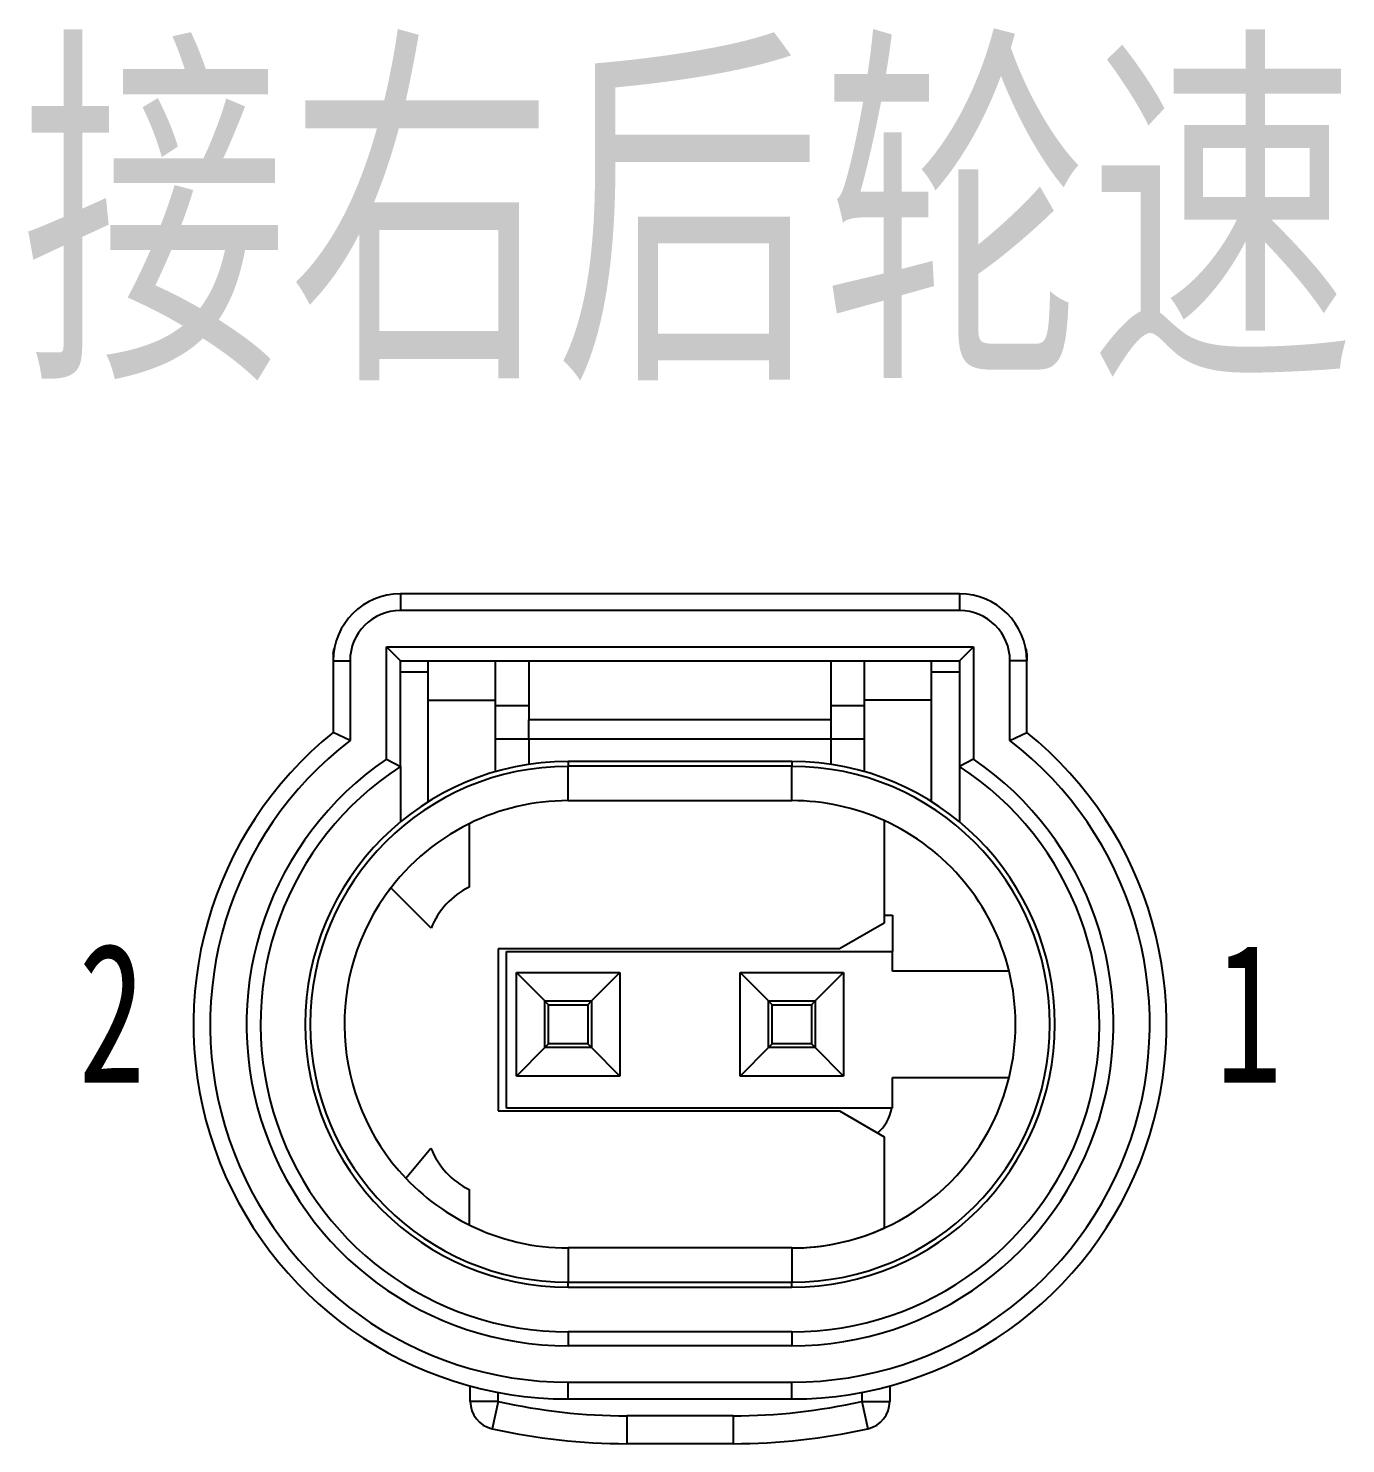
# Model space of a CAD drawing. Header units: inches. Extents: x 47316 to 59086, y 3141 to 11743.
# Drawn here: x 53001.81 to 53025.36, y 5923 to 5948.31 of the extents above; entities that cross this region are included whole.
import ezdxf

# ---------------------------------------------------------------- set-up
doc = ezdxf.new("R2010")
doc.units = ezdxf.units.IN
doc.header["$MEASUREMENT"] = 0
doc.styles.add('MtX_FangSong_GB2312', font='')
doc.styles.get('MtX_FangSong_GB2312').set_extended_font_data('FangSong_GB2312')

msp = doc.modelspace()

# ---------------------------------------------------------------- linework, layer by layer
at = {"color": 0, "lineweight": -3, "ltscale": 0.25}
for p, q in [((53018.459, 5938.201), (53008.459, 5938.201)), ((53018.459, 5937.901), (53008.459, 5937.901)), ((53008.459, 5937.001), (53018.459, 5937.001))]:
    msp.add_line(p, q, dxfattribs=at)
at = {"color": 0, "lineweight": -3, "ltscale": 0.0075}
for p, q in [((53008.459, 5938.201), (53008.459, 5937.901)), ((53018.459, 5938.201), (53018.459, 5937.901)), ((53007.259, 5937.001), (53007.559, 5937.001)), ((53019.659, 5937.001), (53019.359, 5937.001)), ((53011.459, 5923.801), (53011.459, 5924.101)), ((53015.459, 5923.801), (53015.459, 5924.101))]:
    msp.add_line(p, q, dxfattribs=at)
at = {"color": 0, "lineweight": -3, "ltscale": 0.050165}
for p, q in [((53008.209, 5935.245), (53008.209, 5937.251)), ((53018.709, 5937.251), (53018.709, 5935.245))]:
    msp.add_line(p, q, dxfattribs=at)
at = {"color": 0, "lineweight": -3, "ltscale": 0.2625}
msp.add_line((53008.209, 5937.251), (53018.709, 5937.251), dxfattribs=at)
at = {"color": 0, "lineweight": -3, "ltscale": 0.008839}
for p, q in [((53008.209, 5937.251), (53008.459, 5937.001)), ((53018.709, 5937.251), (53018.459, 5937.001))]:
    msp.add_line(p, q, dxfattribs=at)
at = {"color": 0, "lineweight": -3, "ltscale": 0.000498962}
for p, q in [((53007.259, 5937.133), (53007.259, 5937.153)), ((53019.659, 5937.133), (53019.659, 5937.153))]:
    msp.add_line(p, q, dxfattribs=at)
at = {"color": 0, "lineweight": -3, "ltscale": 0.003306}
for p, q in [((53007.259, 5937.133), (53007.259, 5937.001)), ((53019.659, 5937.133), (53019.659, 5937.001))]:
    msp.add_line(p, q, dxfattribs=at)
at = {"color": 0, "lineweight": -3, "ltscale": 0.000183105}
for p, q in [((53007.259, 5937.133), (53007.266, 5937.133)), ((53019.652, 5937.133), (53019.659, 5937.133))]:
    msp.add_line(p, q, dxfattribs=at)
at = {"color": 0, "lineweight": -3, "ltscale": 0.031996}
for p, q in [((53007.259, 5937.001), (53007.259, 5935.721)), ((53019.659, 5935.721), (53019.659, 5937.001))]:
    msp.add_line(p, q, dxfattribs=at)
at = {"color": 0, "lineweight": -3, "ltscale": 0.035639}
for p, q in [((53007.559, 5937.001), (53007.559, 5935.576)), ((53019.359, 5935.576), (53019.359, 5937.001))]:
    msp.add_line(p, q, dxfattribs=at)
at = {"color": 0, "lineweight": -3, "ltscale": 0.047256}
for p, q in [((53008.459, 5935.111), (53008.459, 5937.001)), ((53018.459, 5937.001), (53018.459, 5935.111))]:
    msp.add_line(p, q, dxfattribs=at)
at = {"color": 0, "lineweight": -3, "ltscale": 0.0175}
for p, q in [((53008.959, 5936.301), (53008.959, 5937.001)), ((53010.159, 5936.301), (53010.159, 5937.001)), ((53016.759, 5936.301), (53016.759, 5937.001)), ((53017.959, 5936.301), (53017.959, 5937.001)), ((53011.109, 5930.151), (53011.109, 5930.851)), ((53011.809, 5930.851), (53011.809, 5930.151)), ((53015.109, 5930.151), (53015.109, 5930.851)), ((53015.809, 5930.851), (53015.809, 5930.151))]:
    msp.add_line(p, q, dxfattribs=at)
at = {"color": 0, "lineweight": -3, "ltscale": 0.02634}
for p, q in [((53010.759, 5937.001), (53010.759, 5935.948)), ((53016.159, 5937.001), (53016.159, 5935.948))]:
    msp.add_line(p, q, dxfattribs=at)
at = {"color": 0, "lineweight": -3, "ltscale": 0.0125}
for p, q in [((53008.959, 5936.801), (53008.459, 5936.801)), ((53018.459, 5936.801), (53017.959, 5936.801)), ((53010.209, 5923.756), (53009.709, 5923.756)), ((53010.209, 5923.756), (53010.1, 5923.268)), ((53016.709, 5923.756), (53017.209, 5923.756)), ((53016.709, 5923.756), (53016.819, 5923.268)), ((53012.509, 5923.501), (53012.509, 5923.001)), ((53014.409, 5923.501), (53014.409, 5923.001))]:
    msp.add_line(p, q, dxfattribs=at)
at = {"color": 0, "lineweight": -3, "ltscale": 0.045501}
for p, q in [((53008.959, 5934.481), (53008.959, 5936.301)), ((53017.959, 5934.481), (53017.959, 5936.301))]:
    msp.add_line(p, q, dxfattribs=at)
at = {"color": 0, "lineweight": -3, "ltscale": 0.03}
for p, q in [((53008.959, 5936.301), (53010.159, 5936.301)), ((53017.959, 5936.301), (53016.759, 5936.301))]:
    msp.add_line(p, q, dxfattribs=at)
at = {"color": 0, "lineweight": -3, "ltscale": 0.032084}
for p, q in [((53010.159, 5935.018), (53010.159, 5936.301)), ((53016.759, 5935.018), (53016.759, 5936.301))]:
    msp.add_line(p, q, dxfattribs=at)
at = {"color": 0, "lineweight": -3, "ltscale": 0.014999}
for p, q in [((53010.159, 5936.201), (53010.759, 5936.201)), ((53016.159, 5936.201), (53016.759, 5936.201)), ((53010.759, 5935.601), (53010.159, 5935.601)), ((53016.759, 5935.601), (53016.159, 5935.601))]:
    msp.add_line(p, q, dxfattribs=at)
at = {"color": 0, "lineweight": -3, "ltscale": 0.00866}
for p, q in [((53010.759, 5935.601), (53010.759, 5935.948)), ((53016.159, 5935.948), (53016.159, 5935.601))]:
    msp.add_line(p, q, dxfattribs=at)
at = {"color": 0, "lineweight": -3, "ltscale": 0.135001}
for p, q in [((53016.159, 5935.948), (53010.759, 5935.948)), ((53016.159, 5935.601), (53010.759, 5935.601))]:
    msp.add_line(p, q, dxfattribs=at)
at = {"color": 0, "lineweight": -3, "ltscale": 0.008338}
for p, q in [((53007.559, 5935.576), (53007.259, 5935.721)), ((53019.359, 5935.576), (53019.659, 5935.721))]:
    msp.add_line(p, q, dxfattribs=at)
at = {"color": 0, "lineweight": -3, "ltscale": 0.00625}
for p, q in [((53010.759, 5935.601), (53010.759, 5935.351)), ((53016.159, 5935.601), (53016.159, 5935.351)), ((53011.459, 5925.001), (53011.459, 5924.751)), ((53015.459, 5925.001), (53015.459, 5924.751))]:
    msp.add_line(p, q, dxfattribs=at)
at = {"color": 0, "lineweight": -3, "ltscale": 0.007087}
for p, q in [((53008.209, 5935.245), (53008.459, 5935.111)), ((53018.709, 5935.245), (53018.459, 5935.111))]:
    msp.add_line(p, q, dxfattribs=at)
at = {"color": 0, "lineweight": -3, "ltscale": 0.005074}
for p, q in [((53010.759, 5935.351), (53010.759, 5935.148)), ((53016.159, 5935.351), (53016.159, 5935.148))]:
    msp.add_line(p, q, dxfattribs=at)
at = {"color": 0, "lineweight": -3, "ltscale": 0.1}
for p, q in [((53015.459, 5935.201), (53011.459, 5935.201)), ((53015.459, 5935.115), (53011.459, 5935.115)), ((53011.459, 5934.501), (53015.459, 5934.501)), ((53015.459, 5926.501), (53011.459, 5926.501)), ((53011.459, 5925.888), (53015.459, 5925.888)), ((53011.459, 5925.801), (53015.459, 5925.801)), ((53015.459, 5925.001), (53011.459, 5925.001)), ((53015.459, 5924.751), (53011.459, 5924.751)), ((53011.459, 5924.101), (53015.459, 5924.101)), ((53011.459, 5923.801), (53015.459, 5923.801))]:
    msp.add_line(p, q, dxfattribs=at)
at = {"color": 0, "lineweight": -3, "ltscale": 0.002165}
for p, q in [((53011.459, 5935.201), (53011.459, 5935.115)), ((53015.459, 5935.201), (53015.459, 5935.115)), ((53011.459, 5925.801), (53011.459, 5925.888)), ((53015.459, 5925.801), (53015.459, 5925.888))]:
    msp.add_line(p, q, dxfattribs=at)
at = {"color": 0, "lineweight": -3, "ltscale": 0.024794}
for p, q in [((53008.459, 5935.111), (53008.459, 5934.119)), ((53018.459, 5935.111), (53018.459, 5934.119))]:
    msp.add_line(p, q, dxfattribs=at)
at = {"color": 0, "lineweight": -3, "ltscale": 0.015335}
for p, q in [((53011.459, 5934.501), (53011.459, 5935.115)), ((53015.459, 5934.501), (53015.459, 5935.115)), ((53011.459, 5926.501), (53011.459, 5925.888)), ((53015.459, 5926.501), (53015.459, 5925.888))]:
    msp.add_line(p, q, dxfattribs=at)
at = {"color": 0, "lineweight": -3, "ltscale": 0.045798}
msp.add_line((53017.109, 5934.145), (53017.109, 5932.313), dxfattribs=at)
at = {"color": 0, "lineweight": -3, "ltscale": 0.028296}
msp.add_line((53009.689, 5934.088), (53009.689, 5932.956), dxfattribs=at)
at = {"color": 0, "lineweight": -3, "ltscale": 0.025446}
msp.add_line((53009.01, 5932.222), (53008.29, 5932.942), dxfattribs=at)
at = {"color": 0, "lineweight": -3, "ltscale": 0.003749}
msp.add_line((53017.109, 5932.451), (53017.259, 5932.451), dxfattribs=at)
at = {"color": 0, "lineweight": -3, "ltscale": 0.016251}
msp.add_line((53017.259, 5932.451), (53017.259, 5931.801), dxfattribs=at)
at = {"color": 0, "lineweight": -3, "ltscale": 0.023095}
for p, q in [((53017.109, 5932.313), (53016.309, 5931.851)), ((53016.309, 5928.951), (53017.109, 5928.489))]:
    msp.add_line(p, q, dxfattribs=at)
at = {"color": 0, "lineweight": -3, "ltscale": 0.0725}
msp.add_line((53010.209, 5931.851), (53010.209, 5928.951), dxfattribs=at)
at = {"color": 0, "lineweight": -3, "ltscale": 0.152499}
for p, q in [((53016.309, 5931.851), (53010.209, 5931.851)), ((53010.209, 5928.951), (53016.309, 5928.951))]:
    msp.add_line(p, q, dxfattribs=at)
at = {"color": 0, "lineweight": -3, "ltscale": 0.172499}
for p, q in [((53010.359, 5931.801), (53017.259, 5931.801)), ((53017.259, 5929.001), (53010.359, 5929.001))]:
    msp.add_line(p, q, dxfattribs=at)
at = {"color": 0, "lineweight": -3, "ltscale": 0.07}
msp.add_line((53010.359, 5929.001), (53010.359, 5931.801), dxfattribs=at)
at = {"color": 0, "lineweight": -3, "ltscale": 0.008749}
msp.add_line((53017.259, 5931.451), (53017.259, 5931.801), dxfattribs=at)
at = {"color": 0, "lineweight": -3, "ltscale": 0.046249}
for p, q in [((53010.534, 5929.576), (53010.534, 5931.426)), ((53010.534, 5931.426), (53012.384, 5931.426)), ((53012.384, 5931.426), (53012.384, 5929.576)), ((53014.534, 5929.576), (53014.534, 5931.426)), ((53014.534, 5931.426), (53016.384, 5931.426)), ((53016.384, 5931.426), (53016.384, 5929.576)), ((53012.384, 5929.576), (53010.534, 5929.576)), ((53016.384, 5929.576), (53014.534, 5929.576))]:
    msp.add_line(p, q, dxfattribs=at)
at = {"color": 0, "lineweight": -3, "ltscale": 0.01795}
for p, q in [((53011.042, 5930.919), (53010.534, 5931.426)), ((53011.876, 5930.919), (53012.384, 5931.426)), ((53015.042, 5930.919), (53014.534, 5931.426)), ((53015.876, 5930.919), (53016.384, 5931.426)), ((53011.042, 5930.084), (53010.534, 5929.576)), ((53011.876, 5930.084), (53012.384, 5929.576)), ((53015.042, 5930.084), (53014.534, 5929.576)), ((53015.876, 5930.084), (53016.384, 5929.576))]:
    msp.add_line(p, q, dxfattribs=at)
at = {"color": 0, "lineweight": -3, "ltscale": 0.052139}
for p, q in [((53019.345, 5931.451), (53017.259, 5931.451)), ((53017.259, 5929.551), (53019.345, 5929.551))]:
    msp.add_line(p, q, dxfattribs=at)
at = {"color": 0, "lineweight": -3, "ltscale": 0.020863}
for p, q in [((53011.042, 5930.084), (53011.042, 5930.919)), ((53011.876, 5930.919), (53011.876, 5930.084)), ((53015.042, 5930.084), (53015.042, 5930.919)), ((53015.876, 5930.919), (53015.876, 5930.084))]:
    msp.add_line(p, q, dxfattribs=at)
at = {"color": 0, "lineweight": -3, "ltscale": 0.020865}
for p, q in [((53011.042, 5930.919), (53011.876, 5930.919)), ((53015.042, 5930.919), (53015.876, 5930.919)), ((53011.876, 5930.084), (53011.042, 5930.084)), ((53015.876, 5930.084), (53015.042, 5930.084))]:
    msp.add_line(p, q, dxfattribs=at)
at = {"color": 0, "lineweight": -3, "ltscale": 0.002379}
for p, q in [((53011.109, 5930.851), (53011.042, 5930.919)), ((53011.809, 5930.851), (53011.876, 5930.919)), ((53015.109, 5930.851), (53015.042, 5930.919)), ((53015.809, 5930.851), (53015.876, 5930.919)), ((53011.109, 5930.151), (53011.042, 5930.084)), ((53011.809, 5930.151), (53011.876, 5930.084)), ((53015.109, 5930.151), (53015.042, 5930.084)), ((53015.809, 5930.151), (53015.876, 5930.084))]:
    msp.add_line(p, q, dxfattribs=at)
at = {"color": 0, "lineweight": -3, "ltscale": 0.017499}
for p, q in [((53011.109, 5930.851), (53011.809, 5930.851)), ((53015.109, 5930.851), (53015.809, 5930.851)), ((53011.809, 5930.151), (53011.109, 5930.151)), ((53015.809, 5930.151), (53015.109, 5930.151))]:
    msp.add_line(p, q, dxfattribs=at)
at = {"color": 0, "lineweight": -3, "ltscale": 0.01375}
msp.add_line((53017.259, 5929.001), (53017.259, 5929.551), dxfattribs=at)
at = {"color": 0, "lineweight": -3, "ltscale": 0.040799}
msp.add_line((53017.109, 5928.489), (53017.109, 5926.857), dxfattribs=at)
at = {"color": 0, "lineweight": -3, "ltscale": 0.017552}
msp.add_line((53008.555, 5927.75), (53009.007, 5928.288), dxfattribs=at)
at = {"color": 0, "lineweight": -3, "ltscale": 0.015796}
msp.add_line((53009.689, 5927.546), (53009.689, 5926.914), dxfattribs=at)
at = {"color": 0, "lineweight": -3, "ltscale": 0.00694}
for p, q in [((53009.709, 5923.756), (53009.709, 5924.034)), ((53017.209, 5924.034), (53017.209, 5923.756))]:
    msp.add_line(p, q, dxfattribs=at)
at = {"color": 0, "lineweight": -3, "ltscale": 0.004066}
for p, q in [((53010.209, 5923.756), (53010.209, 5923.919)), ((53016.709, 5923.919), (53016.709, 5923.756))]:
    msp.add_line(p, q, dxfattribs=at)
at = {"color": 0, "lineweight": -3, "ltscale": 0.047501}
for p, q in [((53014.409, 5923.501), (53012.509, 5923.501)), ((53014.409, 5923.001), (53012.509, 5923.001))]:
    msp.add_line(p, q, dxfattribs=at)
at = {"color": 0, "lineweight": -3}
for centre, radius, start, end in [((53008.459, 5937.001), 1.2, 90, 180), ((53018.459, 5937.001), 1.2, 360, 90), ((53008.459, 5937.001), 0.9, 90, 180), ((53018.459, 5937.001), 0.9, 0, 90), ((53007.479, 5937.142), 0.221, 152.2142, 176.9525), ((53019.439, 5937.142), 0.221, 3.0415, 27.7534), ((53011.459, 5930.501), 6.7, 128.8193, 270), ((53015.459, 5930.501), 6.7, 270, 51.1807), ((53011.459, 5930.501), 6.4, 127.5443, 270), ((53015.459, 5930.501), 6.4, 270, 52.4557), ((53011.459, 5930.501), 5.75, 124.4174, 270), ((53011.459, 5930.501), 4.7, 90, 270), ((53015.459, 5930.501), 5.75, 270, 55.5825), ((53015.459, 5930.501), 4.7, 270, 90), ((53011.459, 5930.501), 5.5, 123.0557, 270), ((53011.459, 5930.501), 4.613, 90, 270), ((53015.459, 5930.501), 4.613, 270, 90), ((53015.459, 5930.501), 5.5, 270, 56.9443), ((53011.459, 5930.501), 4, 90, 116.2635), ((53015.459, 5930.501), 4, 65.638, 90), ((53015.459, 5930.501), 4, 13.7391, 65.6379), ((53011.459, 5930.501), 4, 116.2634, 146.25), ((53011.459, 5930.501), 4, 142.4042, 223.4495), ((53010.309, 5931.701), 1.4, 116.2863, 158.1691), ((53015.459, 5930.501), 4, 346.261, 13.739), ((53015.459, 5930.501), 4, 270, 346.2611), ((53016.459, 5929.151), 0.8, 311.9254, 349.1931), ((53010.309, 5928.801), 1.4, 201.4963, 243.7137), ((53011.459, 5930.501), 4, 223.4495, 247.5), ((53011.459, 5930.501), 4, 243.7365, 270), ((53015.459, 5930.501), 4, 270, 294.362), ((53010.209, 5923.756), 0.5, 180, 257.3469), ((53012.509, 5934.001), 10.5, 257.3469, 270), ((53014.409, 5934.001), 10.5, 270, 282.6531), ((53016.709, 5923.756), 0.5, 282.6531, 0), ((53012.509, 5934.001), 11, 257.3469, 270), ((53014.409, 5934.001), 11, 270, 282.6531)]:
    msp.add_arc(centre, radius, start, end, dxfattribs=at)

# ---------------------------------------------------------------- texts
at = {"color": 0, "style": 'MtX_FangSong_GB2312', "width": 0.7}
msp.add_text('接右后轮速', height=5, dxfattribs=at).set_placement((53001.673, 5942.571))
at = {"color": 0, "lineweight": -3, "style": 'MtX_FangSong_GB2312', "width": 0.7}
for s, p in [('2', (53002.704, 5929.458)), ('1', (53023.036, 5929.458))]:
    msp.add_text(s, height=2.5, dxfattribs=at).set_placement(p)

doc.saveas('drawing.dxf')
